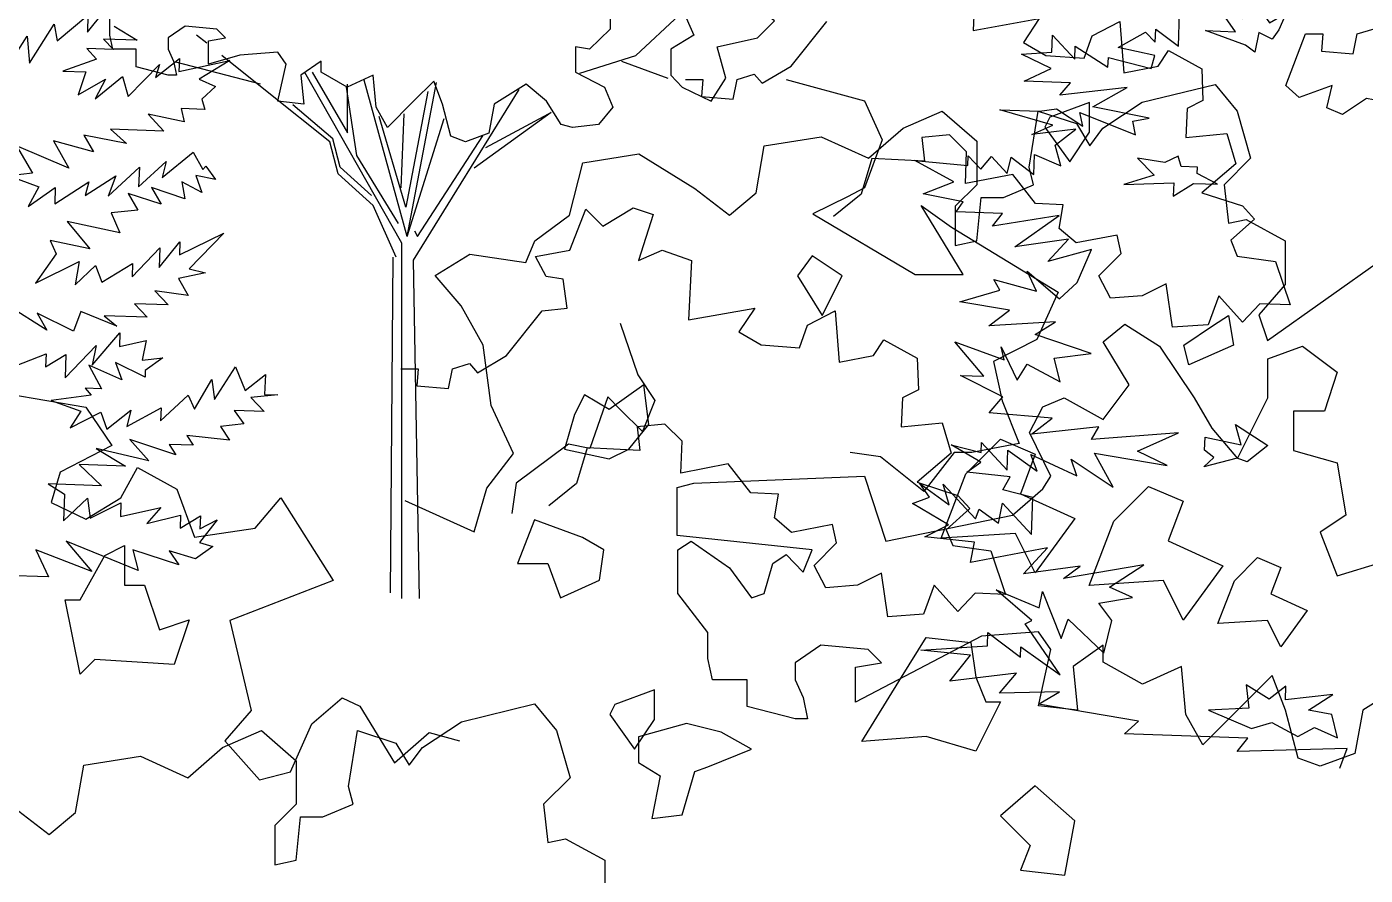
# Model space of a CAD drawing. Header units: inches. Extents: x 11.9 to 85.3, y 21.1 to 37.4.
# Drawn here: x 18.4406 to 18.9207, y 23.311 to 23.6156 of the extents above; entities that cross this region are included whole.
import ezdxf

# ---------------------------------------------------------------- set-up
doc = ezdxf.new("R2010")
doc.units = ezdxf.units.IN
doc.header["$MEASUREMENT"] = 0
doc.layers.add('CAY', color=94, linetype='Continuous')
doc.layers.add('CAY-3', color=61, linetype='Continuous')

# ---------------------------------------------------------------- blocks, each defined once
blk = doc.blocks.new('A$C76451831')
at = {"layer": 'CAY'}
for p, q in [((3764, 1772.8), (3822.4, 1787)), ((3822.4, 1787), (3840.1, 1765.7)), ((3573, 1752.2), (3604.2, 1765.7)), ((3604.2, 1765.7), (3631.9, 1741.6)), ((3673.8, 1720.9), (3680.9, 1765.7)), ((3680.9, 1765.7), (3711.5, 1755.7)), ((3732.8, 1752.2), (3764, 1772.8)), ((3840.1, 1765.7), (3850.7, 1728)), ((3711.5, 1755.7), (3722.2, 1738)), ((3462.1, 1738), (3507.5, 1745.1)), ((3507.5, 1745.1), (3545.3, 1728)), ((3545.3, 1728), (3573, 1752.2)), ((3722.2, 1738), (3732.8, 1752.2)), ((3455.6, 1700.3), (3462.1, 1738)), ((3631.9, 1741.6), (3631.9, 1706.7)), ((3306.5, 1682.6), (3317.1, 1724.4)), ((3317.1, 1724.4), (3361.9, 1731.5)), ((3361.9, 1731.5), (3406.7, 1703.8)), ((3850.7, 1728), (3829.5, 1706.7)), ((3677.3, 1706.7), (3673.8, 1720.9)), ((3406.7, 1703.8), (3434.4, 1682.6)), ((3631.9, 1706.7), (3614.8, 1689.6)), ((3653.2, 1696.7), (3677.3, 1706.7)), ((3829.5, 1706.7), (3833, 1676.1)), ((3434.4, 1682.6), (3455.6, 1700.3)), ((3631.9, 1661.9), (3635.5, 1696.7)), ((3635.5, 1696.7), (3653.2, 1696.7)), ((3278.8, 1661.9), (3306.5, 1682.6)), ((3614.8, 1689.6), (3614.8, 1658.4)), ((3833, 1676.1), (3847.2, 1679)), ((3847.2, 1679), (3878.4, 1661.9)), ((3271.7, 1644.8), (3278.8, 1661.9)), ((3614.8, 1658.4), (3631.9, 1661.9)), ((3878.4, 1661.9), (3878.4, 1627.1)), ((3199.2, 1634.2), (3226.9, 1651.3)), ((3226.9, 1651.3), (3271.7, 1644.8)), ((3864.3, 1582.3), (3957.4, 1648.4)), ((3219.8, 1610), (3199.2, 1634.2)), ((3878.4, 1627.1), (3857.2, 1602.9)), ((3237.5, 1578.7), (3219.8, 1610)), ((3857.2, 1602.9), (3864.3, 1582.3)), ((3244, 1530.4), (3237.5, 1578.7)), ((2857.6, 1539.7), (2920.1, 1529)), ((3261.7, 1492), (3244, 1530.4)), ((2920.1, 1529), (2940.8, 1498.4)), ((2940.8, 1498.4), (2899.5, 1477.1)), ((3240.4, 1464.3), (3261.7, 1492)), ((2899.5, 1477.1), (2892.4, 1452.9)), ((2947.9, 1456.5), (2961.4, 1480.7)), ((2961.4, 1480.7), (2992.7, 1463.6)), ((2920.1, 1439.4), (2947.9, 1456.5)), ((2992.7, 1463.6), (3006.8, 1425.2)), ((3055.2, 1432.3), (3075.8, 1456.5)), ((3075.8, 1456.5), (3117.7, 1390.4)), ((3230.4, 1429.5), (3240.4, 1464.3)), ((2892.4, 1452.9), (2920.1, 1439.4)), ((3175, 1454.3), (3230.4, 1429.5)), ((3006.8, 1425.2), (3055.2, 1432.3)), ((3117.7, 1390.4), (3035.1, 1358.6)), ((3035.1, 1358.6), (3052.2, 1286.6)), ((3052.2, 1286.6), (3031, 1262.4)), ((4834.4, 569.5), (4869.4, 602.2)), ((5268, 577.1), (5268.9, 603.8)), ((5219.9, 576), (5241.7, 588.4)), ((5241.7, 588.4), (5249.5, 580.4)), ((5249.5, 580.4), (5249.9, 590.8)), ((5249.9, 590.8), (5268, 577.1)), ((4491.5, 579.5), (4483.4, 586)), ((5166.8, 572.4), (5167.3, 586)), ((5167.3, 586), (5185.2, 566.8)), ((4541.2, 539.6), (4503.7, 569.7)), ((4789.6, 555.4), (4834.4, 569.5)), ((5142.7, 570.6), (5166.8, 572.4)), ((5166.3, 559.3), (5142.7, 570.6)), ((5185.2, 566.8), (5185.5, 577.2)), ((5185.5, 577.2), (5211.7, 560.4)), ((5211.7, 560.4), (5212, 568.1)), ((5212, 568.1), (5246.1, 559.2)), ((5249.2, 569.6), (5219.9, 576)), ((5246.1, 559.2), (5249.2, 569.6)), ((4534.5, 546.7), (4466.9, 564.4)), ((4823, 565.2), (4860, 551.4)), ((5144.7, 549.2), (5166.3, 559.3)), ((4647.3, 419.7), (4569.9, 556)), ((4575.8, 556.2), (4604.1, 507.8)), ((4604.1, 507.8), (4604.1, 546.7)), ((4651.6, 424.8), (4617.3, 549.9)), ((4651.6, 424.8), (4675, 548.1)), ((5181.8, 547.9), (5144.7, 549.2)), ((5173.3, 537.8), (5181.8, 547.9)), ((4589.9, 500.7), (4541.2, 539.6)), ((4602.9, 544.4), (4611.2, 489.7)), ((4668.2, 540.8), (4650.5, 448.4)), ((4656.8, 405.9), (4741.3, 542.4)), ((5227, 544), (5173.3, 537.8)), ((5199.7, 528.7), (5227, 544)), ((4592.3, 503.1), (4560.4, 530.2)), ((4705.1, 479.9), (4766.8, 524.3)), ((5125.3, 526.3), (5157, 525.2)), ((5167.5, 513.9), (5125.3, 526.3)), ((5157, 525.2), (5170.6, 527)), ((5170.6, 527), (5191.5, 513.1)), ((5244.7, 519.4), (5199.7, 528.7)), ((4650.5, 448.4), (4629.2, 520.8)), ((4646.9, 463.7), (4649.3, 523.1)), ((4651.6, 424.8), (4681.2, 519.2)), ((4714.5, 496), (4764.5, 523.1)), ((5150.9, 506.4), (5167.5, 513.9)), ((5189.1, 524.1), (5233.8, 506.2)), ((5191.5, 513.1), (5189.1, 524.1)), ((5231.5, 517.1), (5244.7, 519.4)), ((5233.8, 506.2), (5231.5, 517.1)), ((4598.2, 480.3), (4592.3, 503.1)), ((4659.9, 424.8), (4712.2, 505.4)), ((5185.9, 510.6), (5150.9, 506.4)), ((5169.6, 498), (5185.9, 510.6)), ((4596.6, 475.1), (4589.9, 500.7)), ((5174, 481.5), (5169.6, 498)), ((4611.2, 489.7), (4644.6, 435.4)), ((5057.3, 485.6), (5099.7, 481.8)), ((5088.4, 468.6), (5057.3, 485.6)), ((5099.7, 481.8), (5100, 489.5)), ((5100, 489.5), (5110.1, 478.8)), ((5110.1, 478.8), (5118.6, 488.9)), ((5118.6, 488.9), (5131.2, 475.3)), ((5131.2, 475.3), (5134.4, 488.3)), ((5134.4, 488.3), (5152.5, 474.6)), ((5152.5, 474.6), (5153.1, 490.4)), ((5153.1, 490.4), (5174, 481.5)), ((4624.5, 449.6), (4596.6, 475.1)), ((4623.3, 457.8), (4598.2, 480.3)), ((5064.1, 459.1), (5088.4, 468.6)), ((4643, 408.3), (4624.5, 449.6)), ((5062.5, 449.6), (5086.7, 432.5)), ((5096, 452.5), (5064.1, 459.1)), ((5090.3, 444.6), (5096, 452.5)), ((5127.4, 443.3), (5090.3, 444.6)), ((5119.3, 433.1), (5127.4, 443.3)), ((5172.7, 441.7), (5119.3, 433.1)), ((5137.3, 416.6), (5172.7, 441.7)), ((4657.5, 429.5), (4659.9, 424.8)), ((4647.3, 135.4), (4647.3, 419.7)), ((5180.2, 422.8), (5137.3, 416.6)), ((5163.7, 404.8), (5180.2, 422.8)), ((4638.3, 140.1), (4640.6, 408.3)), ((5198.4, 414.5), (5163.7, 404.8)), ((5187.1, 388.1), (5198.4, 414.5)), ((4661.5, 135.4), (4656.8, 405.9)), ((5154.7, 381.1), (5147.1, 397.2)), ((5147.1, 397.2), (5173, 375)), ((5120.6, 390.5), (5154.7, 381.1)), ((5125.3, 382.1), (5120.6, 390.5)), ((5173, 375), (5187.1, 388.1)), ((5093.2, 372.8), (5125.3, 382.1)), ((5171.9, 380.3), (5154.8, 342.6)), ((5132.9, 366), (5093.2, 372.8)), ((5116.6, 353.4), (5132.9, 366)), ((5169.7, 356.6), (5116.6, 353.4)), ((5153.5, 346.7), (5169.7, 356.6)), ((5154.8, 342.6), (5120.1, 324.9)), ((5198.3, 331.5), (5153.5, 346.7)), ((5112.4, 313.2), (5089.4, 340.8)), ((5089.4, 340.8), (5128.7, 326.2)), ((5126.4, 336.8), (5139.1, 310)), ((5128.7, 326.2), (5126.4, 336.8)), ((5120.1, 324.9), (5127.1, 293.6)), ((5139.1, 310), (5147.2, 322.9)), ((5147.2, 322.9), (5173.5, 308.8)), ((5168.7, 327.6), (5198.3, 331.5)), ((5173.5, 308.8), (5168.7, 327.6)), ((5093.9, 313.9), (5112.4, 313.2)), ((5127.7, 296.8), (5093.9, 313.9)), ((5116.8, 284), (5127.7, 296.8)), ((5127.1, 293.6), (5140.7, 259.4)), ((5167, 279.6), (5116.8, 284)), ((5150.7, 267), (5167, 279.6)), ((5204.4, 272.8), (5150.7, 267)), ((5198.6, 262.6), (5204.4, 272.8)), ((5268.1, 267.9), (5198.6, 262.6)), ((5235.4, 253.2), (5268.1, 267.9)), ((5110, 244.4), (5086.5, 258.4)), ((5086.5, 258.4), (5110.3, 252.1)), ((5140.7, 259.4), (5103, 252.3)), ((5110.3, 252.1), (5110.6, 260.2)), ((5110.6, 260.2), (5131.1, 238.2)), ((5029.8, 248.8), (5005.7, 252.3)), ((5064.6, 221), (5029.8, 248.8)), ((5088.8, 252.3), (5064.6, 221)), ((5103, 252.3), (5088.8, 252.3)), ((5131.1, 238.2), (5131.7, 254.1)), ((5131.7, 254.1), (5155.1, 237.4)), ((5155.1, 237.4), (5150.1, 250.7)), ((5150.1, 250.7), (5186.7, 233.6)), ((5186.7, 233.6), (5182.2, 246.9)), ((5182.2, 246.9), (5215.8, 224.4)), ((5200.9, 251.6), (5259, 241.9)), ((5215.8, 224.4), (5200.9, 251.6)), ((5259, 241.9), (5235.4, 253.2)), ((5098.9, 236.6), (5110, 244.4)), ((5133.6, 232.7), (5098.9, 236.6)), ((5069.2, 216.4), (5061.4, 227.5)), ((5061.4, 227.5), (5084.8, 210.4)), ((5080, 226.9), (5105.7, 199.2)), ((5084.8, 210.4), (5080, 226.9)), ((5127.8, 222.5), (5133.6, 232.7)), ((5055.4, 211.4), (5069.2, 216.4)), ((5151.6, 216.2), (5127.8, 222.5)), ((5150.6, 186.8), (5151.6, 216.2)), ((5084.3, 194.5), (5055.4, 211.4)), ((5105.7, 199.2), (5108.7, 206.8)), ((5108.7, 206.8), (5124.2, 195.8)), ((5124.2, 195.8), (5127.5, 211.6)), ((5127.5, 211.6), (5150.6, 186.8)), ((5065.3, 184.8), (5084.3, 194.5)), ((5105.1, 180.6), (5065.3, 184.8)), ((5101.8, 164.4), (5105.1, 180.6)), ((5163.4, 175.9), (5101.8, 164.4)), ((5144.1, 155.3), (5163.4, 175.9)), ((5189.6, 161.4), (5144.1, 155.3)), ((5240.4, 162.3), (5176.1, 151.4)), ((5176.1, 151.4), (5189.6, 161.4)), ((5213, 144.7), (5240.4, 162.3)), ((5150.9, 117.8), (5122.3, 142.4)), ((5122.3, 142.4), (5156.7, 128.1)), ((5156.7, 128.1), (5159.4, 141.1)), ((5159.4, 141.1), (5174.4, 103.4)), ((5231.3, 136.3), (5213, 144.7)), ((5204.4, 131.8), (5231.3, 136.3)), ((5214.8, 117.9), (5204.4, 131.8)), ((5145.4, 115.3), (5150.9, 117.8)), ((5174.4, 103.4), (5180, 119.1)), ((5180, 119.1), (5208.5, 91.8)), ((5208.5, 91.8), (5214.8, 117.9)), ((5115.3, 97.8), (5115.7, 108.2)), ((5115.7, 108.2), (5141.7, 88.7)), ((5173.4, 74.4), (5145.4, 115.3)), ((5062.2, 94.2), (5115.3, 97.8)), ((5141.7, 88.7), (5142, 96.8)), ((5142, 96.8), (5173.4, 74.4)), ((5101.9, 90.1), (5062.2, 94.2)), ((5085.3, 69.4), (5101.9, 90.1)), ((5138.6, 75.7), (5085.3, 69.4)), ((5124.9, 59.8), (5138.6, 75.7)), ((5172.9, 60.9), (5124.9, 59.8)), ((5156.3, 51), (5172.9, 60.9)), ((5236, 37.4), (5156.3, 51)), ((5224.8, 27.3), (5236, 37.4)), ((5323.5, 23.9), (5224.8, 27.3)), ((5314.9, 13.3), (5323.5, 23.9)), ((5402.9, 15.7), (5314.9, 13.3)), ((5396.9, 0), (5402.9, 15.7))]:
    blk.add_line(p, q, dxfattribs=at)
for points in [[(3524.3, 1634.1), (3500.5, 1649.9), (3488.6, 1634.1), (3508.4, 1602.4)], [(3821.2, 1594.5), (3833.1, 1602.4), (3837, 1578.6), (3801.4, 1562.8), (3797.4, 1578.6)], [(3369.9, 1515.3), (3365.9, 1547), (3338.2, 1527.2), (3318.4, 1539), (3310.5, 1523.2), (3302.6, 1495.5), (3338.2, 1487.6), (3354, 1495.5)], [(3623.3, 1475.7), (3651, 1503.4), (3678.7, 1491.5), (3666.8, 1459.8), (3710.3, 1440), (3678.7, 1396.5), (3662.8, 1428.1), (3603.5, 1424.2)], [(2935.2, 1410.5), (2951, 1418.5), (2951, 1386.8), (2966.9, 1386.8), (2978.8, 1351.1), (3002.5, 1359.1), (2990.6, 1323.4), (2927.3, 1327.4), (2915.4, 1315.5), (2903.5, 1374.9), (2915.4, 1374.9)], [(3837.8, 1390.3), (3856.3, 1408.8), (3874.8, 1400.9), (3866.9, 1379.8), (3895.9, 1366.6), (3874.8, 1337.5), (3864.2, 1358.6), (3824.6, 1356)], [(3571.8, 1313.3), (3591.6, 1345), (3627.2, 1341), (3631.2, 1313.3), (3639.1, 1293.5), (3651, 1293.5), (3631.2, 1253.9), (3591.6, 1265.8), (3540.1, 1261.8)], [(3342.6, 1291.2), (3338.7, 1283.3), (3358.5, 1255.6), (3374.3, 1279.3), (3374.3, 1303.1)], [(3702.4, 1154.9), (3710.3, 1198.4), (3678.7, 1226.2), (3651, 1202.4), (3674.7, 1178.6), (3666.8, 1158.8)], [(4892.2, 660), (4885.5, 671.4), (4869.4, 671.4), (4869.4, 643.8), (4852.9, 632), (4836.8, 636.8), (4843.9, 609.2), (4871.4, 606.9), (4880.8, 586), (4862.3, 574.6), (4862.3, 553.8), (4871.4, 544.4), (4894.6, 533), (4906.4, 551.4), (4899.3, 576.6), (4931.5, 583.7), (4945.3, 597.4), (4922.5, 613.6), (4915.4, 636.8), (4889.8, 630.1)], [(5321.5, 577.9), (5289.7, 589.5), (5313.7, 588.6), (5303.8, 602.6), (5319.5, 599.3), (5327.8, 614.9), (5340.7, 595.8), (5354.1, 603.5), (5348.2, 590.1), (5343, 582.6), (5332.3, 588), (5329, 572.2)], [(5270.1, 480.9), (5267.7, 489.1), (5257.1, 484.1), (5235.4, 487.5), (5248.5, 473.9), (5224.3, 466.6), (5264.2, 467.9), (5263.8, 457.1), (5280, 467.4), (5299.1, 466.7), (5283, 475.4), (5283.2, 480.4)], [(5288.9, 254), (5289.3, 264.4), (5318.1, 258.4), (5313.6, 274.5), (5339.3, 257.7), (5323, 244.7), (5315, 247.7), (5288.4, 240.9), (5296.4, 248.3)], [(5395.1, 24.1), (5390.7, 42.8), (5371.8, 46.2), (5391.3, 58.7), (5353.5, 54.6), (5353.9, 65.4), (5340.4, 55), (5322.2, 66.5), (5324.3, 47.9), (5292.1, 46.3), (5326.4, 31.5), (5342.5, 36.4), (5363.4, 25.2), (5376.8, 32.4)]]:
    blk.add_lwpolyline(points, close=True, dxfattribs=at)
for points in [[(4331.2, 558.8), (4348, 585), (4349.9, 563.6), (4369.6, 594.7), (4371.9, 581.4), (4396.6, 601.9), (4396.1, 588.3), (4421.2, 619.6)], [(4417.6, 593), (4435.8, 581.9), (4409.1, 582.8), (4416.9, 574.4), (4395.7, 575.2), (4403.5, 566.7), (4376.5, 557.2), (4395, 556.6), (4388.9, 538.2), (4410.7, 550.6), (4402.4, 535), (4424.3, 552.8), (4428.8, 536.8), (4453.7, 562.3), (4450.6, 551.9), (4469.7, 567.1), (4469.3, 556.7), (4510, 565.7), (4485.4, 550.7), (4498.4, 544.8), (4487.6, 534.8), (4490, 526.5), (4471, 527.2), (4473.4, 516.7), (4444.6, 522.7), (4457.2, 509.1), (4414.7, 510.6), (4427.4, 499.2), (4393.2, 505.9), (4400.9, 492.5), (4369.1, 501.3), (4381.4, 479.5), (4339.5, 497.3), (4352.3, 475.6), (4333.6, 473.5), (4357.4, 464.5), (4348.7, 449), (4370.5, 464.1), (4370, 450.9), (4397.4, 468.6), (4394.3, 457.8), (4418.8, 473.3), (4412.8, 457.1), (4437.7, 480.3), (4437.1, 464.5), (4459.1, 485), (4455.9, 472), (4480.7, 492.4), (4488.3, 478.5), (4490.7, 481.2), (4498.5, 470.5), (4482.7, 473.7), (4487.7, 460), (4471.7, 468.7), (4473.9, 455), (4447.5, 464.1), (4455.2, 450.7), (4428.8, 459.3), (4436.5, 445.9), (4415.1, 443.9), (4422.2, 427.8), (4380, 437), (4398.2, 415), (4366.3, 421.6), (4371.3, 411), (4354.7, 387.5), (4389.7, 404.9), (4386.3, 386.4), (4402.7, 401.7), (4407.7, 388.4), (4432.3, 403.4), (4431.9, 392.6), (4454, 415.8), (4453.4, 400), (4470, 420.7), (4469.7, 410.3), (4505.2, 427.6), (4477.4, 399.1), (4490.4, 396), (4469, 391.3), (4476.7, 377.8), (4450.1, 381.5), (4460.6, 370.2), (4433.8, 371.2), (4443.9, 360.4), (4409.5, 361.6), (4419.6, 353.1), (4391, 365), (4385, 349.3), (4356.1, 363.5), (4363.8, 350.1), (4332.7, 369.7)], [(4338.8, 321.5), (4363.1, 331), (4362.7, 320.6), (4379, 330.5), (4378.3, 311.9), (4403.2, 337.8), (4400, 322), (4422.2, 348), (4421.8, 337.1), (4443.2, 341.8), (4440, 326.1), (4456.3, 327.8), (4442.4, 317.8), (4442.2, 312.4), (4418.6, 324.1), (4423.6, 310.3), (4397.2, 322.1), (4407.5, 303.2), (4394.3, 303.7), (4399.1, 298), (4367.2, 293.7), (4391, 285.2), (4382.3, 271.9), (4406.8, 284.6), (4411.8, 270.9), (4430.9, 286.1), (4427.7, 273), (4455, 287.9), (4454.6, 277.5), (4476.6, 298.1), (4481.7, 287), (4495.6, 310.5), (4497.8, 294.6), (4514.6, 320.8), (4522.1, 301.9), (4538.4, 314.5), (4537.8, 298.6), (4548.2, 298.3), (4526.8, 296.3), (4537.3, 285.1), (4513.3, 285.9), (4521.1, 275.2), (4502.5, 273.1), (4509.8, 262), (4475.5, 265.9), (4480.6, 258), (4461.6, 258.7), (4466.8, 250.4), (4430.1, 262.5), (4445.3, 245.7), (4403.1, 255.3), (4426.6, 241.3), (4389.5, 242.6), (4407.5, 225.7), (4364.9, 227.2), (4377.8, 219), (4377, 197.7), (4396.2, 215.6), (4398.4, 199.7), (4422.9, 212), (4422.5, 201.1), (4454.9, 208.2), (4443.6, 195.4), (4470.5, 202.2), (4470.2, 191.8), (4486.4, 201.6), (4486, 191.2), (4499.9, 198.4), (4485.6, 180.3), (4496.4, 177.2), (4482.5, 167.3), (4461.4, 173.5), (4469.1, 162.3), (4432.4, 174.5), (4436.8, 158), (4379.2, 181.3), (4399.6, 157), (4354.9, 174.5), (4365, 152.8), (4330.2, 154)], [(634.4, 741.9), (648.1, 741.9), (647, 728.2), (672.4, 726.1), (675.5, 741.9), (689.2, 746.1)], [(720.9, 623.7), (720.9, 624.8), (700.8, 659.6), (723, 669.1), (733.5, 693.4), (727.2, 713.4), (704, 711.3), (699.8, 687), (682.9, 690.2), (663.9, 677.5), (651.3, 682.8), (655.5, 700.7), (629.1, 691.2), (618.6, 700.7), (634.4, 741.9)], [(4814, 602.2), (4814, 590.8), (4797.5, 574.6), (4786.1, 576.6), (4786.1, 556.2), (4809.3, 544.4), (4816, 528.2), (4804.6, 514.5), (4783.7, 512.1), (4774.7, 514.5), (4762.9, 533), (4746.8, 546.7), (4721.2, 530.6), (4716.9, 507.4), (4698.4, 500.7), (4686.6, 505), (4679.9, 530.6), (4672.9, 549.1), (4656.8, 533), (4635.9, 512.1), (4626.9, 528.2), (4624.5, 553.8), (4603.7, 544.4), (4582.9, 556.2), (4582.9, 565.2), (4566.7, 553.8), (4569.1, 530.6), (4548.3, 533), (4554.9, 562.8), (4548.3, 572.3), (4518, 569.9), (4492.8, 562.8), (4492.8, 581.3), (4506.6, 583.7), (4499.5, 590.8), (4474.4, 593.1), (4460.6, 583.7), (4460.6, 574.6), (4464.9, 565.2), (4467.3, 553.8), (4460.6, 553.8), (4435.1, 560.5), (4435.1, 574.6), (4416.6, 574.6), (4414.2, 586), (4414.2, 599.8)]]:
    blk.add_lwpolyline(points, dxfattribs=at)
at = {"layer": 'CAY-3'}
for p, q in [((3100.6, 1276), (3124.7, 1296.6)), ((3124.7, 1296.6), (3138.9, 1290.1)), ((3138.9, 1290.1), (3166.6, 1244.7)), ((3220.2, 1277.6), (3278.5, 1291.8)), ((3278.5, 1291.8), (3296.2, 1270.6)), ((3083.5, 1237.6), (3100.6, 1276)), ((3188.9, 1257), (3220.2, 1277.6)), ((3029.1, 1257), (3060.4, 1270.6)), ((3031, 1262.4), (3058.7, 1231.2)), ((3060.4, 1270.6), (3088.1, 1246.4)), ((3130, 1225.7), (3137, 1270.6)), ((3137, 1270.6), (3167.7, 1260.5)), ((3166.6, 1244.7), (3194.3, 1268.9)), ((3194.3, 1268.9), (3218.5, 1262.4)), ((3296.2, 1270.6), (3306.9, 1232.8)), ((3001.4, 1232.8), (3029.1, 1257)), ((3167.7, 1260.5), (3178.3, 1242.8)), ((3178.3, 1242.8), (3188.9, 1257)), ((2911.8, 1205.1), (2918.3, 1242.8)), ((2918.3, 1242.8), (2963.7, 1249.9)), ((2963.7, 1249.9), (3001.4, 1232.8)), ((3088.1, 1246.4), (3088.1, 1211.6)), ((3058.7, 1231.2), (3083.5, 1237.6)), ((3306.9, 1232.8), (3285.6, 1211.6)), ((3133.5, 1211.6), (3130, 1225.7)), ((2862.9, 1208.6), (2890.6, 1187.4)), ((3088.1, 1211.6), (3071, 1194.5)), ((3109.3, 1201.6), (3133.5, 1211.6)), ((3285.6, 1211.6), (3289.2, 1180.9)), ((2890.6, 1187.4), (2911.8, 1205.1)), ((3088.1, 1166.8), (3091.6, 1201.6)), ((3091.6, 1201.6), (3109.3, 1201.6)), ((3071, 1194.5), (3071, 1163.2)), ((3289.2, 1180.9), (3303.3, 1183.9)), ((3303.3, 1183.9), (3334.6, 1166.8)), ((3071, 1163.2), (3088.1, 1166.8)), ((3334.6, 1166.8), (3334.6, 1131.9)), ((4954.6, 550.5), (5017.1, 533.4)), ((5017.1, 533.4), (5031.3, 502.1)), ((86.7, 510.8), (100.8, 469.5)), ((472.7, 495.7), (489.8, 509.9)), ((489.8, 509.9), (517.5, 492.2)), ((493.3, 461.5), (472.7, 495.7)), ((517.5, 492.2), (545.2, 450.9)), ((604.1, 482.1), (631.9, 492.2)), ((631.9, 492.2), (659.6, 471.5)), ((5031.3, 502.1), (5017.1, 463.8)), ((604.1, 450.9), (604.1, 482.1)), ((659.6, 471.5), (649.5, 440.3)), ((100.8, 469.5), (114.4, 448.9)), ((472.7, 433.8), (493.3, 461.5)), ((5017.1, 463.8), (5003.6, 456.7)), ((76.8, 451.7), (62.5, 410.5)), ((86.7, 441.8), (76.8, 451.7)), ((424.3, 443.8), (441.4, 450.9)), ((441.4, 450.9), (472.7, 433.8)), ((545.2, 450.9), (559.3, 426.7)), ((580, 402.5), (604.1, 450.9)), ((5003.6, 456.7), (4975.9, 443.1)), ((5095.9, 394.5), (5062.5, 449.6)), ((104.4, 424.1), (86.7, 441.8)), ((114.4, 448.9), (104.4, 424.1)), ((413.7, 423.2), (424.3, 443.8)), ((624.8, 440.3), (624.8, 409)), ((649.5, 440.3), (624.8, 440.3)), ((4975.9, 443.1), (5057.6, 394.5)), ((5086.7, 432.5), (5171.9, 380.3)), ((430.8, 388.4), (413.7, 423.2)), ((559.3, 426.7), (580, 402.5)), ((45.4, 414.1), (3.5, 382.8)), ((62.5, 410.5), (45.4, 414.1)), ((624.8, 409), (659.6, 399)), ((659.6, 399), (666.6, 357.1)), ((145.6, 382.8), (281.8, 388.3)), ((281.8, 388.3), (298.9, 336.4)), ((424.3, 378.3), (430.8, 388.4)), ((5057.6, 394.5), (5095.9, 394.5)), ((3.5, 382.8), (0, 358.6)), ((132.1, 379.3), (145.6, 382.8)), ((132.1, 340.9), (132.1, 379.3)), ((400.1, 357.1), (424.3, 378.3)), ((298.9, 336.4), (400.1, 357.1)), ((666.6, 357.1), (646, 343.5)), ((646, 343.5), (659.6, 308.7)), ((240, 329.4), (132.1, 340.9)), ((132.7, 329.4), (143.3, 336.4)), ((143.3, 336.4), (173.9, 315.2)), ((132.7, 294.5), (132.7, 329.4)), ((208.7, 318.7), (219.3, 325.8)), ((219.3, 325.8), (232.9, 311.7)), ((232.9, 311.7), (240, 329.4)), ((173.9, 315.2), (191.6, 291)), ((201.6, 294.5), (208.7, 318.7)), ((659.6, 308.7), (694.4, 319.3)), ((156.8, 263.3), (132.7, 294.5)), ((191.6, 291), (201.6, 294.5)), ((156.8, 242.6), (156.8, 263.3)), ((375.4, 260.4), (274.7, 207.8)), ((420.8, 263.9), (375.4, 260.4)), ((430.8, 249.7), (420.8, 263.9)), ((247, 253.3), (226.4, 239.1)), ((284.8, 249.7), (247, 253.3)), ((295.4, 239.1), (284.8, 249.7)), ((420.8, 204.9), (430.8, 249.7)), ((472.7, 253.3), (448.5, 236.2)), ((472.7, 239.7), (472.7, 253.3)), ((160.4, 225.5), (156.8, 242.6)), ((226.4, 239.1), (226.4, 225.5)), ((274.7, 235.6), (295.4, 239.1)), ((274.7, 207.8), (274.7, 235.6)), ((448.5, 236.2), (452, 201.4)), ((503.9, 222), (472.7, 239.7)), ((535.2, 236.2), (503.9, 222)), ((538.7, 197.8), (535.2, 236.2)), ((188.1, 225.5), (160.4, 225.5)), ((188.1, 204.3), (188.1, 225.5)), ((226.4, 225.5), (232.9, 211.4)), ((607.7, 229.1), (583.5, 204.9)), ((618.3, 201.4), (607.7, 229.1)), ((718.5, 225.5), (680.2, 201.4)), ((226.4, 194.3), (188.1, 204.3)), ((232.9, 211.4), (236.4, 194.3)), ((452, 201.4), (420.8, 204.9)), ((583.5, 204.9), (552.3, 173.6)), ((236.4, 194.3), (226.4, 194.3)), ((552.3, 173.6), (538.7, 197.8)), ((628.3, 163), (618.3, 201.4)), ((680.2, 201.4), (673.7, 166.6)), ((646, 156.5), (628.3, 163)), ((673.7, 166.6), (646, 156.5))]:
    blk.add_line(p, q, dxfattribs=at)
for points in [[(138.9, 705.6), (152.6, 705.6), (151.5, 691.9), (176.9, 689.8), (180, 705.6), (193.7, 709.9), (200.1, 702.5), (223.3, 716.2), (251.7, 752)], [(370.9, 792.1), (368.8, 744.7), (421.5, 754.2), (408.9, 735.2), (426.8, 724.6), (457.4, 722.5), (463.7, 740.4), (485.9, 752), (489, 710.9), (516.5, 716.2), (524.9, 728.8), (551.3, 714.1), (552.3, 688.8), (539.7, 682.4), (538.6, 659.2), (571.3, 662.4), (578.7, 638.1), (551.3, 614.9), (584, 604.4), (593.5, 593.8), (574.5, 577), (579.7, 564.3), (610.3, 560.1), (621.9, 525.3), (597.7, 526.3), (584, 511.6), (565, 532.7), (556.5, 509.5), (528.1, 507.4), (522.8, 542.2), (503.8, 532.7), (478.5, 530.6), (469, 548.5), (486.9, 566.4), (483.8, 581.2), (451.1, 574.9), (437.4, 586.5), (440.5, 605.4), (418.4, 606.5), (400.5, 629.7), (362.5, 622.3), (363.5, 647.6), (349.8, 661.3), (327.7, 659.2), (329.8, 640.3), (287.6, 642.4), (279.2, 613.9), (257, 596)], [(4646.7, 319.2), (4660.4, 319.2), (4659.4, 305.5), (4684.7, 303.3), (4687.9, 319.2), (4701.6, 323.4), (4707.9, 316), (4731.1, 329.7), (4759.6, 365.6), (4779.6, 367.7), (4776.4, 390.9), (4762.7, 393), (4754.3, 408.8), (4781.7, 414.1), (4794.4, 446.8), (4808.1, 433.1), (4832.3, 447.8), (4848.2, 442.6), (4836.6, 405.7), (4855.5, 414.1), (4878.8, 405.7), (4876.6, 358.2), (4929.4, 367.7), (4916.7, 348.7), (4934.6, 338.2), (4965.2, 336), (4971.6, 354), (4993.7, 365.6), (4996.9, 324.4), (5024.3, 329.7), (5032.7, 342.4), (5059.1, 327.6), (5060.2, 302.3), (5047.5, 296), (5046.4, 272.8), (5079.1, 275.9), (5086.5, 251.7), (5059.1, 228.5), (5091.8, 217.9), (5101.3, 207.4), (5082.3, 190.5), (5087.6, 177.8), (5118.2, 173.6), (5129.8, 138.8), (5105.5, 139.9), (5091.8, 125.1), (5072.8, 146.2), (5064.4, 123), (5035.9, 120.9), (5030.6, 155.7), (5011.6, 146.2), (4986.3, 144.1), (4976.8, 162), (4994.8, 179.9), (4991.6, 194.7), (4958.9, 188.4), (4945.2, 200), (4948.4, 219), (4926.2, 220), (4908.3, 243.2), (4870.3, 235.8), (4871.4, 261.2), (4857.7, 274.9), (4835.5, 272.8), (4837.6, 253.8), (4795.4, 255.9), (4787, 227.4), (4764.8, 209.5)]]:
    blk.add_lwpolyline(points, dxfattribs=at)
for points in [[(430.1, 675.3), (426.1, 667.3), (445.9, 639.6), (461.7, 663.4), (461.7, 687.1)], [(481.1, 352.5), (508.8, 380.2), (536.5, 368.3), (524.6, 336.6), (568.2, 316.8), (536.5, 273.3), (520.7, 305), (461.3, 301)], [(56.6, 339.4), (18.3, 353.5), (4.7, 318.7), (28.9, 318.7), (38.9, 291), (70.2, 305.2), (73.7, 329.4)], [(167.4, 183.7), (139.7, 190.7), (101.4, 180.1), (101.4, 159.5), (118.5, 148.9), (112, 114.6), (136.2, 117.6), (146.2, 152.4), (156.8, 155.9), (191.6, 170.1)]]:
    blk.add_lwpolyline(points, close=True, dxfattribs=at)

msp = doc.modelspace()

# ---------------------------------------------------------------- block references
at = {"layer": 'CAY', "xscale": 0.0004489089019145984, "yscale": 0.0004489089019145984, "zscale": 0.0004489089019145984}
for p in [(16.48885, 23.34953), (18.61455, 23.27991), (17.15095, 22.79263)]:
    msp.add_blockref('A$C76451831', p, dxfattribs=at)

doc.saveas('drawing.dxf')
